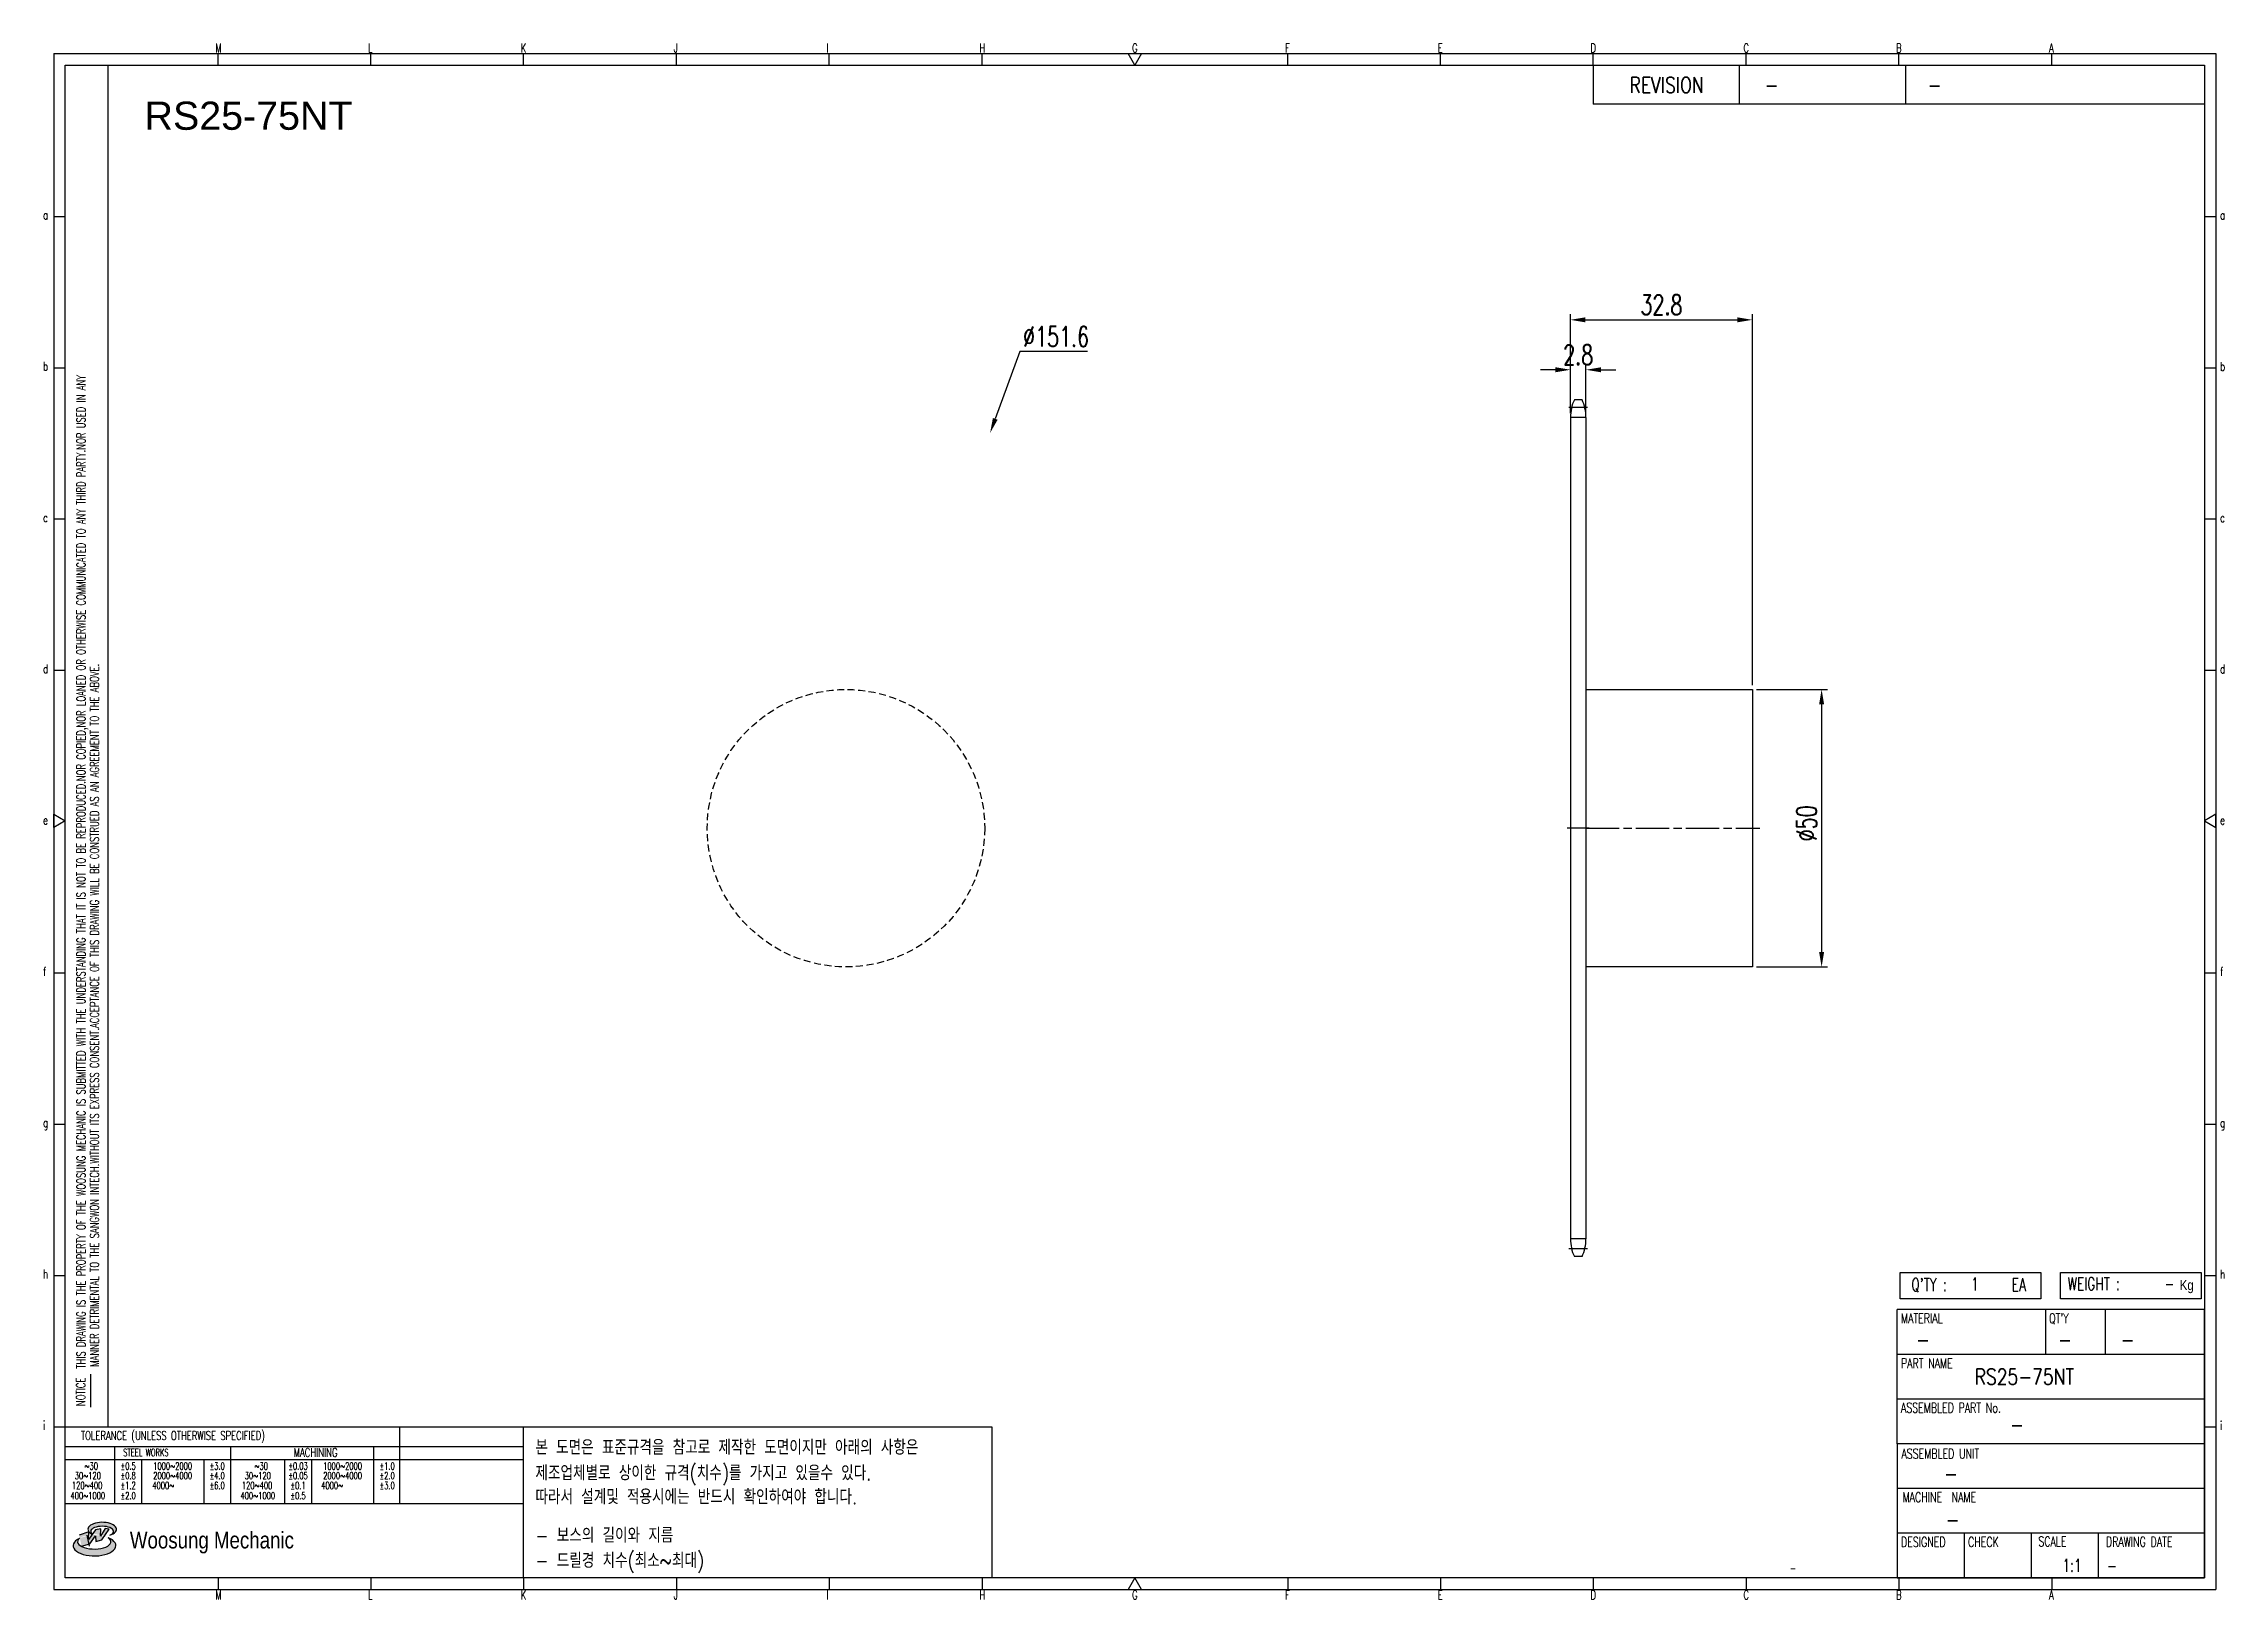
# Model space of a CAD drawing. Header units: millimetres. Extents: x -64797 to -64404, y 2864 to 3144.
import ezdxf
from ezdxf.enums import TextEntityAlignment as Align

# ---------------------------------------------------------------- set-up
doc = ezdxf.new("R2010")
doc.units = ezdxf.units.MM
for name, pattern in [('AM_ISO02W050', [7.5, 6, -1.5]), ('AM_ISO02W050x2', [3.75, 3, -0.75]), ('AM_ISO08W050', [18, 12, -1.5, 3, -1.5]), ('AM_ISO08W050x2', [9, 6, -0.75, 1.5, -0.75]), ('HIDDEN', [9.525, 6.35, -3.175])]:
    doc.linetypes.add(name, pattern=pattern)
for name, color, linetype, lineweight in [('AM_3N', 6, 'AM_ISO02W050', 25), ('AM_7', 4, 'AM_ISO08W050', 25), ('AM_7N', 4, 'AM_ISO08W050', 25)]:
    doc.layers.add(name, color=color, linetype=linetype, lineweight=lineweight)
for name, color, linetype in [('S-DIM', 7, 'Continuous'), ('TITLE', 7, 'Continuous'), ('도면레이아웃', 7, 'Continuous')]:
    doc.layers.add(name, color=color, linetype=linetype)
doc.styles.add('HAN', font='ROMANS.shx', dxfattribs={"width": 0.7, "bigfont": 'whgtxt.shx'})
doc.styles.add('HKD_ST2', font='romans.shx', dxfattribs={"width": 0.7, "height": 4, "bigfont": '@extfont2.shx'})
doc.styles.add('HSG', font='SIMPLEX.shx', dxfattribs={"width": 0.7, "bigfont": 'HSG.shx'})
doc.styles.add('ROMANS', font='romans.shx', dxfattribs={"width": 0.7, "bigfont": 'whgtxt.shx'})
doc.styles.add('SLDTEXTSTYLE4', font='arial.ttf', dxfattribs={"width": 0.8})
doc.styles.get("Standard").update_dxf_attribs({"font": 'arial.ttf'})
doc.dimstyles.new('APP4.5', dxfattribs={"dimscale": 1.5, "dimtxt": 2.4, "dimasz": 1.8, "dimexe": 0.7, "dimexo": 0.5, "dimgap": 0.6, "dimtad": 1, "dimtoh": 1, "dimdec": 1, "dimrnd": 0.01, "dimzin": 9, "dimdsep": 46, "dimtxsty": 'HSG', "dimcen": 0, "dimclrd": 1, "dimclre": 1, "dimclrt": 256, "dimazin": 2, "dimtp": 1, "dimtm": 1, "dimtfac": 0.5, "dimtdec": 1, "dimtofl": 0, "dimtmove": 0, "dimatfit": 3, "dimfxl": 0.7, "dimtvp": 1, "dimtolj": 2, "dimlwd": -1, "dimlwe": -1, "dimarcsym": 0})

# ---------------------------------------------------------------- blocks, each defined once
blk = doc.blocks.new('fuyjgdhj')
for p, q in [((-66198.52, 424.71), (-66168.52, 424.71)), ((-66168.52, 424.71), (-66168.52, 374.71)), ((-66168.52, 374.71), (-66198.52, 374.71))]:
    blk.add_line(p, q)
at = {"layer": 'AM_7N', "linetype": 'AM_ISO08W050x2'}
blk.add_line((-66198.52, 399.71), (-66167.17, 399.71), dxfattribs=at)
blk = doc.blocks.new('SUYWSHJH')
at = {"layer": '도면레이아웃'}
h = blk.add_hatch(color=10, dxfattribs=at)
h.paths.add_polyline_path([(1.544, 35.177), (1.554, 34.966), (1.779, 35.034), (2.054, 35.422), (1.908, 35.446), (1.728, 35.167), (1.741, 35.439), (1.547, 35.405), (1.292, 35.041), (1.295, 35.33), (0.943, 35.208), (1.03, 34.8), (1.336, 34.885)])
edge = h.paths.add_edge_path()
edge.add_ellipse((1.795, 35.421), major_axis=(-0.53, 0), ratio=0.487785, start_angle=122.36065, end_angle=403.39574)
edge.add_line((1.411, 35.244), (1.419, 35.261))
edge.add_ellipse((1.798, 35.344), major_axis=(-0.423, 0), ratio=0.444396, start_angle=131.58977, end_angle=386.19408, ccw=False)
edge = h.paths.add_edge_path()
edge.add_ellipse((1.512, 34.815), major_axis=(-0.793, 0), ratio=0.480113, start_angle=314.67633, end_angle=590.85213)
edge.add_ellipse((1.501, 34.958), major_axis=(-0.62, 0), ratio=0.43311, start_angle=331.7024, end_angle=574.42495, ccw=False)
for p, q in [((0, 90.118), (80.15, 90.118)), ((0, 90.118), (0, 33.191)), ((6.089, 89.693), (6.089, 90.118)), ((11.753, 89.693), (11.753, 90.118)), ((17.418, 89.693), (17.418, 90.118)), ((23.082, 89.693), (23.082, 90.118)), ((28.746, 89.693), (28.746, 90.118)), ((34.411, 89.693), (34.411, 90.118)), ((45.739, 89.693), (45.739, 90.118)), ((51.404, 89.693), (51.404, 90.118)), ((57.068, 89.693), (57.068, 90.118)), ((62.732, 89.693), (62.732, 90.118)), ((68.397, 89.693), (68.397, 90.118)), ((74.061, 89.693), (74.061, 90.118)), ((80.15, 90.118), (80.15, 33.191)), ((0, 84.085), (0.425, 84.085)), ((79.725, 84.085), (80.15, 84.085)), ((0, 78.478), (0.425, 78.478)), ((79.725, 78.478), (80.15, 78.478)), ((0, 72.87), (0.425, 72.87)), ((79.725, 72.87), (80.15, 72.87)), ((0, 67.262), (0.425, 67.262)), ((79.725, 67.262), (80.15, 67.262)), ((0, 56.047), (0.425, 56.047)), ((79.725, 56.047), (80.15, 56.047)), ((0, 50.439), (0.425, 50.439)), ((79.725, 50.439), (80.15, 50.439)), ((0, 44.832), (0.425, 44.832)), ((79.725, 44.832), (80.15, 44.832)), ((1.377, 39.947), (1.377, 41.174)), ((0, 39.224), (0.425, 39.224)), ((79.725, 39.224), (80.15, 39.224)), ((0, 33.191), (80.15, 33.191)), ((6.089, 33.616), (6.089, 33.191)), ((11.753, 33.616), (11.753, 33.191)), ((17.418, 33.616), (17.418, 33.191)), ((23.082, 33.616), (23.082, 33.191)), ((28.746, 33.616), (28.746, 33.191)), ((34.411, 33.616), (34.411, 33.191)), ((45.739, 33.616), (45.739, 33.191)), ((51.404, 33.616), (51.404, 33.191)), ((57.068, 33.616), (57.068, 33.191)), ((62.732, 33.616), (62.732, 33.191)), ((68.397, 33.616), (68.397, 33.191)), ((74.061, 33.616), (74.061, 33.191))]:
    blk.add_line(p, q)
at = {"color": 2}
for p, q in [((2.017, 39.224), (2.017, 89.693)), ((0.425, 39.224), (17.418, 39.224)), ((12.816, 39.224), (12.816, 36.382)), ((17.418, 33.616), (17.418, 39.224)), ((0.425, 38.487), (17.418, 38.487)), ((0.425, 38.012), (17.418, 38.012)), ((2.257, 38.487), (2.257, 36.382)), ((3.257, 38.012), (3.257, 36.382)), ((5.557, 38.012), (5.557, 36.382)), ((6.557, 38.5), (6.557, 36.382)), ((8.557, 38.012), (8.557, 36.382)), ((9.557, 38.026), (9.557, 36.382)), ((11.857, 38.487), (11.857, 36.382)), ((0.425, 36.382), (17.418, 36.382))]:
    blk.add_line(p, q, dxfattribs=at)
at = {"color": 6, "ltscale": 0.5}
for p, q in [((57.068, 89.693), (57.068, 88.246)), ((62.47, 89.693), (62.47, 88.246)), ((68.635, 89.693), (68.635, 88.246)), ((79.725, 88.246), (57.068, 88.246)), ((68.336, 38.59), (68.336, 43.563)), ((79.725, 43.563), (68.336, 43.563)), ((73.827, 43.563), (73.827, 41.905)), ((76.037, 43.563), (76.037, 41.905)), ((79.725, 38.59), (79.725, 43.563)), ((79.725, 41.905), (68.336, 41.905)), ((79.725, 40.248), (68.336, 40.248)), ((68.336, 38.59), (68.336, 33.616)), ((79.725, 38.59), (68.336, 38.59)), ((79.725, 33.616), (79.725, 38.59)), ((79.725, 36.932), (68.336, 36.932)), ((79.725, 35.274), (68.336, 35.274)), ((70.822, 33.616), (70.822, 35.274)), ((73.309, 33.616), (73.309, 35.274)), ((75.796, 33.616), (75.796, 35.274)), ((68.336, 33.616), (79.725, 33.616))]:
    blk.add_line(p, q, dxfattribs=at)
for points in [[(40.075, 89.693), (39.83, 90.118), (40.32, 90.118)], [(0.425, 89.693), (79.725, 89.693), (79.725, 33.616), (0.425, 33.616)], [(0.425, 61.679), (0, 61.433), (0, 61.924)], [(79.725, 61.679), (80.15, 61.433), (80.15, 61.924)], [(40.075, 33.616), (39.83, 33.191), (40.32, 33.191)]]:
    blk.add_lwpolyline(points, close=True)
at = {"layer": 'TITLE', "color": 20}
for p, q in [((68.449, 43.961), (68.449, 44.936)), ((68.449, 44.936), (73.654, 44.936)), ((73.654, 44.936), (73.654, 43.961)), ((74.39, 43.961), (74.39, 44.936)), ((74.39, 44.936), (79.595, 44.936)), ((79.595, 44.936), (79.595, 43.961)), ((73.654, 43.961), (68.449, 43.961)), ((79.595, 43.961), (74.39, 43.961))]:
    blk.add_line(p, q, dxfattribs=at)
at = {"layer": '도면레이아웃'}
for p, q in [((1.295, 35.33), (0.943, 35.208)), ((1.03, 34.8), (1.336, 34.885)), ((1.224, 35.208), (1.311, 34.8)), ((1.224, 35.208), (1.224, 35.208)), ((1.547, 35.405), (1.292, 35.041)), ((1.292, 35.041), (1.295, 35.33)), ((1.336, 34.885), (1.544, 35.177)), ((1.419, 35.261), (1.411, 35.244)), ((1.544, 35.177), (1.554, 34.966)), ((1.741, 35.439), (1.547, 35.405)), ((1.554, 34.966), (1.779, 35.034)), ((1.908, 35.446), (1.728, 35.167)), ((1.728, 35.167), (1.741, 35.439)), ((1.779, 35.034), (2.054, 35.422)), ((2.054, 35.422), (1.908, 35.446))]:
    blk.add_line(p, q, dxfattribs=at)
for centre, major_axis, ratio, start_param, end_param in [((1.795, 35.421), (-0.53, 0), 0.487785, 2.135596, 7.040584), ((1.512, 34.815), (-0.793, 0), 0.480113, 5.492138, 10.312315), ((1.501, 34.958), (-0.62, 0), 0.43311, 5.789299, 10.025607), ((1.798, 35.344), (-0.423, 0), 0.444396, 2.296675, 6.740358)]:
    blk.add_ellipse(centre, major_axis=major_axis, ratio=ratio, start_param=start_param, end_param=end_param, dxfattribs=at)
at = {"color": 4, "style": 'HKD_ST2', "width": 0.7}
for s, p in [('M', (5.988, 90.164)), ('L', (11.652, 90.164)), ('K', (17.316, 90.164)), ('J', (22.981, 90.164)), ('I', (28.645, 90.164)), ('H', (34.309, 90.164)), ('G', (39.974, 90.164)), ('F', (45.638, 90.164)), ('E', (51.302, 90.164)), ('D', (56.967, 90.164)), ('C', (62.631, 90.164)), ('B', (68.295, 90.164)), ('A', (73.96, 90.164)), ('a', (-0.395, 83.976)), ('a', (80.305, 83.97)), ('b', (-0.395, 78.368)), ('b', (80.305, 78.362)), ('c', (-0.395, 72.76)), ('c', (80.305, 72.754)), ('d', (-0.395, 67.153)), ('d', (80.305, 67.147)), ('e', (-0.395, 61.545)), ('e', (80.305, 61.539)), ('f', (-0.395, 55.937)), ('f', (80.305, 55.931)), ('g', (-0.395, 50.33)), ('g', (80.305, 50.324)), ('h', (-0.395, 44.722)), ('h', (80.305, 44.716)), ('i', (-0.395, 39.114)), ('i', (80.305, 39.108)), ('M', (5.988, 32.824)), ('L', (11.652, 32.824)), ('K', (17.316, 32.824)), ('J', (22.981, 32.824)), ('I', (28.645, 32.824)), ('H', (34.309, 32.824)), ('G', (39.974, 32.824)), ('F', (45.638, 32.824)), ('E', (51.302, 32.824)), ('D', (56.967, 32.824)), ('C', (62.631, 32.824)), ('B', (68.295, 32.824)), ('A', (73.96, 32.824))]:
    blk.add_text(s, height=0.326, dxfattribs=at).set_placement(p)
for s, height, style, width, p in [('REVISION', 0.5806, 'HAN', 0.8, (58.415, 88.664)), ('-', 0.581, 'HAN', 0.8, (63.426, 88.664)), ('-', 0.581, 'HAN', 0.8, (69.468, 88.664)), ("Q'TY : ", 0.4746, 'HKD_ST2', 0.7, (68.857, 44.253)), ('1', 0.475, 'HKD_ST2', 0.7, (71.071, 44.275)), ('EA', 0.4746, 'HKD_ST2', 0.7, (72.578, 44.253)), ('WEIGHT : ', 0.4746, 'HKD_ST2', 0.7, (74.65, 44.286)), ('-', 0.581, 'HAN', 0.8, (69.029, 42.157)), ('-', 0.581, 'HAN', 0.8, (74.289, 42.157)), ('-', 0.581, 'HAN', 0.8, (76.623, 42.157)), ('-', 0.581, 'HAN', 0.8, (72.515, 39.013)), ('-', 0.581, 'HAN', 0.8, (70.067, 37.189)), ('-', 0.581, 'HAN', 0.8, (70.126, 35.48)), ('1:1', 0.4746, 'HKD_ST2', 0.7, (74.458, 33.848)), ('-', 0.475, 'HKD_ST2', 0.7, (76.112, 33.837))]:
    blk.add_text(s, height=height, dxfattribs=dict(style=style, width=width)).set_placement(p)
at = {"color": 2, "style": 'HKD_ST2', "width": 0.7}
for s, p in [(' THIS DRAWING IS THE PROPERTY OF THE WOOSUNG MECHANIC IS SUBMITTED WITH THE UNDERSTANDING THAT IT IS NOT TO BE REPRODUCED.NOR COPIED,NOR LOANED OR OTHERWISE COMMUNICATED TO ANY THIRD PARTY.NOR USED IN ANY', (1.173, 41.217)), ('MANNER DETRIMENTAL TO THE SANGWON INTECH.WITHOUT ITS EXPRESS CONSENT.ACCEPTANCE OF THIS DRAWING WILL BE CONSTRUED AS AN AGREEMENT TO THE ABOVE.', (1.672, 41.447))]:
    blk.add_text(s, height=0.326266, rotation=90, dxfattribs=at).set_placement(p)
at = {"style": 'HKD_ST2', "width": 0.7}
blk.add_text('-', height=0.475, dxfattribs=at).set_placement((78.613, 44.286), align=Align.RIGHT)
at = {"color": 4, "style": 'HKD_ST2', "width": 0.7}
for s, height, p in [('MATERIAL', 0.3651, (68.474, 43.425)), ("QT'Y", 0.3651, (73.965, 43.425)), ('PART NAME', 0.3651, (68.474, 41.756)), ('ASSEMBLED PART No.', 0.36511, (68.474, 40.109)), ('ASSEMBLED UNIT', 0.36511, (68.49, 38.408)), ('MACHINE  NAME', 0.36511, (68.532, 36.794)), ('DESIGNED', 0.3651, (68.474, 35.136)), ('CHECK', 0.3651, (70.961, 35.136)), ('SCALE', 0.3651, (73.566, 35.153)), ('DRAWING DATE', 0.36511, (76.071, 35.141))]:
    blk.add_text(s, height=height, dxfattribs=at).set_placement(p, align=Align.TOP_LEFT)
at = {"style": 'HKD_ST2', "width": 0.7}
blk.add_text('NOTICE', height=0.3263, rotation=90, dxfattribs=at).set_placement((1.163, 39.988))
for s, height, style, width, p in [('TOLERANCE (UNLESS OTHERWISE SPECIFIED)', 0.32627, 'HKD_ST2', 0.7, (4.417, 38.896)), ('-', 0.326, 'ROMANS', 0.65, (64.469, 33.975))]:
    blk.add_text(s, height=height, dxfattribs=dict(style=style, width=width)).set_placement(p, align=Align.MIDDLE_CENTER)
at = {"color": 4, "style": 'HKD_ST2', "width": 0.7}
for s, height, p in [('STEEL WORKS', 0.26101, (3.416, 38.268)), ('MACHINING', 0.3263, (9.707, 38.27)), ('%%P0.5', 0.261, (2.757, 37.762)), ('%%P0.8', 0.261, (2.757, 37.411)), ('%%P3.0', 0.261, (6.057, 37.762)), ('%%P4.0', 0.261, (6.057, 37.411)), ('%%P0.03', 0.261, (9.057, 37.762)), ('%%P0.05', 0.261, (9.057, 37.411)), ('%%P1.0', 0.261, (12.357, 37.762)), ('%%P2.0', 0.261, (12.357, 37.411)), ('%%P1.2', 0.261, (2.757, 37.045)), ('%%P2.0', 0.261, (2.757, 36.67)), ('%%P6.0', 0.261, (6.057, 37.045)), ('%%P0.1', 0.261, (9.057, 37.045)), ('%%P0.5', 0.261, (9.057, 36.67)), ('%%P3.0', 0.261, (12.357, 37.045))]:
    blk.add_text(s, height=height, dxfattribs=at).set_placement(p, align=Align.MIDDLE)
for s, height, p in [('30%%126120', 0.261, (1.263, 37.411)), ('%%12630', 0.261, (1.389, 37.762)), ('2000%%1264000', 0.26101, (4.407, 37.411)), ('1000%%1262000', 0.26101, (4.407, 37.762)), ('30%%126120', 0.261, (7.563, 37.411)), ('%%12630', 0.261, (7.689, 37.762)), ('2000%%1264000', 0.26101, (10.707, 37.411)), ('1000%%1262000', 0.26101, (10.707, 37.762)), ('400%%1261000', 0.26101, (1.263, 36.67)), ('120%%126400', 0.26101, (1.237, 37.045)), ('4000%%126', 0.261, (4.061, 37.045)), ('400%%1261000', 0.26101, (7.563, 36.67)), ('120%%126400', 0.26101, (7.537, 37.045)), ('4000%%126', 0.261, (10.321, 37.045))]:
    blk.add_text(s, height=height, dxfattribs=at).set_placement(p, align=Align.MIDDLE_CENTER)
at = {"color": 1, "style": 'SLDTEXTSTYLE4', "width": 0.8}
blk.add_text('Woosung Mechanic', height=0.61957, dxfattribs=at).set_placement((2.822, 34.711))
at = {"layer": 'TITLE', "width": 0.8}
blk.add_text('Kg', height=0.3789, dxfattribs=at).set_placement((78.807, 44.286))
blk = doc.blocks.new('*D21')
at = {"layer": 'Defpoints', "color": 0, "transparency": 16777216}
for p in [(-64519.4, 3085.13), (-64522.2, 3076.53), (-64519.4, 3076.53)]:
    blk.add_point(p, dxfattribs=at)
at = {"layer": 'S-DIM', "color": 1, "transparency": 16777216}
for p, q in [((-64522.2, 3077.28), (-64522.2, 3086.18)), ((-64519.4, 3077.28), (-64519.4, 3086.18)), ((-64524.9, 3085.13), (-64527.6, 3085.13)), ((-64516.7, 3085.13), (-64514, 3085.13))]:
    blk.add_line(p, q, dxfattribs=at)
for points in [[(-64524.9, 3085.58), (-64524.9, 3084.68), (-64522.2, 3085.13)], [(-64516.7, 3085.58), (-64516.7, 3084.68), (-64519.4, 3085.13)]]:
    blk.add_solid(points, dxfattribs=at)
at = {"layer": 'S-DIM', "transparency": 16777216, "insert": (-64520.8, 3087.83), "char_height": 3.6, "attachment_point": 5, "style": 'HSG'}
blk.add_mtext('\\A2;2.8', dxfattribs=at)
blk = doc.blocks.new('*D22')
at = {"layer": 'Defpoints', "color": 0, "transparency": 16777216}
for p in [(-64489.4, 3094.13), (-64522.2, 3076.53), (-64489.4, 3027.51)]:
    blk.add_point(p, dxfattribs=at)
at = {"layer": 'S-DIM', "color": 1, "transparency": 16777216}
for p, q in [((-64522.2, 3077.28), (-64522.2, 3095.18)), ((-64519.5, 3094.13), (-64492.1, 3094.13)), ((-64489.4, 3028.26), (-64489.4, 3095.18))]:
    blk.add_line(p, q, dxfattribs=at)
for points in [[(-64519.5, 3094.58), (-64519.5, 3093.68), (-64522.2, 3094.13)], [(-64492.1, 3094.58), (-64492.1, 3093.68), (-64489.4, 3094.13)]]:
    blk.add_solid(points, dxfattribs=at)
at = {"layer": 'S-DIM', "transparency": 16777216, "insert": (-64505.8, 3096.83), "char_height": 3.6, "attachment_point": 5, "style": 'HSG'}
blk.add_mtext('\\A2;32.8', dxfattribs=at)
blk = doc.blocks.new('*D23')
at = {"layer": 'Defpoints', "color": 0, "transparency": 16777216}
for p in [(-64489.4, 3027.51), (-64489.4, 2977.51), (-64476.93, 2977.51)]:
    blk.add_point(p, dxfattribs=at)
at = {"layer": 'S-DIM', "color": 1, "transparency": 16777216}
for p, q in [((-64488.65, 3027.51), (-64475.88, 3027.51)), ((-64476.93, 3024.81), (-64476.93, 2980.21)), ((-64488.65, 2977.51), (-64475.88, 2977.51))]:
    blk.add_line(p, q, dxfattribs=at)
for points in [[(-64477.38, 3024.81), (-64476.48, 3024.81), (-64476.93, 3027.51)], [(-64477.38, 2980.21), (-64476.48, 2980.21), (-64476.93, 2977.51)]]:
    blk.add_solid(points, dxfattribs=at)
at = {"layer": 'S-DIM', "transparency": 16777216, "insert": (-64479.63, 3003.38), "char_height": 3.6, "attachment_point": 5, "rotation": 90, "style": 'HSG'}
blk.add_mtext('\\A2;%%c50', dxfattribs=at)
blk = doc.blocks.new('*D24')
at = {"layer": 'Defpoints', "color": 0, "transparency": 16777216}
for p in [(-64626.8, 3073.74), (-64678.75, 2931.28)]:
    blk.add_point(p, dxfattribs=at)
at = {"layer": 'S-DIM', "color": 1, "transparency": 16777216}
for p, q in [((-64621.45, 3088.4), (-64625.87, 3076.28)), ((-64609.27, 3088.4), (-64621.45, 3088.4))]:
    blk.add_line(p, q, dxfattribs=at)
blk.add_solid([(-64626.3, 3076.43), (-64625.45, 3076.12), (-64626.8, 3073.74)], dxfattribs=at)
at = {"layer": 'S-DIM', "transparency": 16777216, "insert": (-64614.91, 3091.1), "char_height": 3.6, "attachment_point": 5, "style": 'HSG'}
blk.add_mtext('\\A2;∅151.6', dxfattribs=at)

msp = doc.modelspace()

# ---------------------------------------------------------------- linework, layer by layer
for p, q in [((-64520.1, 3079.73), (-64521.49, 3079.73)), ((-64522.2, 3076.53), (-64522.2, 2928.49)), ((-64519.4, 3076.53), (-64519.4, 2928.49)), ((-64520.1, 2925.29), (-64521.49, 2925.29))]:
    msp.add_line(p, q)
at = {"color": 4}
msp.add_lwpolyline([(-64710.88, 2894.63), (-64626.47, 2894.63), (-64626.47, 2867.37), (-64710.88, 2867.37)], close=True, dxfattribs=at)
at = {"color": 2, "linetype": 'HIDDEN', "ltscale": 0.2}
msp.add_circle((-64652.78, 3002.51), 25, dxfattribs=at)
for centre, start, end in [((-64514.6, 3076.53), 155.0989, 180), ((-64527, 3076.53), 0, 24.9011), ((-64514.6, 2928.49), 180, 204.9011), ((-64527, 2928.49), 335.0989, 0)]:
    msp.add_arc(centre, 7.6, start, end)
at = {"layer": 'AM_3N', "linetype": 'AM_ISO02W050x2'}
for p, q in [((-64519.4, 3076.53), (-64522.2, 3076.53)), ((-64519.4, 2928.49), (-64522.2, 2928.49))]:
    msp.add_line(p, q, dxfattribs=at)
at = {"layer": 'AM_7', "linetype": 'AM_ISO08W050x2'}
for p, q in [((-64519.12, 3078.33), (-64522.51, 3078.33)), ((-64518.82, 3002.51), (-64522.78, 3002.51)), ((-64518.82, 3002.51), (-64522.78, 3002.51)), ((-64519.12, 2926.69), (-64522.51, 2926.69))]:
    msp.add_line(p, q, dxfattribs=at)

# ---------------------------------------------------------------- block references
at = {"xscale": 4.862429415866881, "yscale": 4.862429415866881, "zscale": 4.862429415866881}
msp.add_blockref('SUYWSHJH', (-64795.57, 2703.91), dxfattribs=at)
msp.add_blockref('fuyjgdhj', (1679.13, 2602.8))

# ---------------------------------------------------------------- texts
at = {"color": 2}
msp.add_text('RS25-75NT', height=5.081, dxfattribs=at).set_placement((-64779.2, 3128.38))
at = {"style": 'HAN', "width": 0.8}
msp.add_text('RS25-75NT', height=2.823, dxfattribs=at).set_placement((-64449.33, 2902.23))
at = {"color": 4, "style": 'HAN', "width": 0.8}
for s, p in [('본 도면은 표준규격을 참고로 제작한 도면이지만 아래의 사항은', (-64708.76, 2889.58)), ('제조업체별로 상이한 규격(치수)를 가지고 있을수 있다.', (-64708.76, 2884.96)), ('따라서 설계및 적용시에는 반드시 확인하여야 합니다.', (-64708.76, 2880.66)), ('- 보스의 길이와 지름', (-64708.76, 2873.73)), ('- 드릴경 치수(최소~최대)', (-64708.76, 2869.18))]:
    msp.add_text(s, height=2.6712, dxfattribs=at).set_placement(p)

# ---------------------------------------------------------------- dimensions: what is measured, and where the dimension line sits
at = {"layer": 'S-DIM'}
dim = msp.add_linear_dim(base=(-64489.4, 3094.13), p1=(-64522.2, 3076.53), p2=(-64489.4, 3027.51), dimstyle='APP4.5', dxfattribs=at)
dim.commit()
dim.dimension.update_dxf_attribs({"geometry": '*D22', "text_midpoint": (-64505.8, 3096.83)})
dim = msp.add_diameter_dim_2p(p1=(-64678.75, 2931.28), p2=(-64626.8, 3073.74), dimstyle='APP4.5', dxfattribs=at)
dim.commit()
dim.dimension.update_dxf_attribs({"geometry": '*D24', "text_midpoint": (-64614.91, 3088.4), "dimtype": 163})
dim = msp.add_linear_dim(base=(-64519.4, 3085.13), p1=(-64522.2, 3076.53), p2=(-64519.4, 3076.53), dimstyle='APP4.5', dxfattribs=at)
dim.commit()
dim.dimension.update_dxf_attribs({"geometry": '*D21', "text_midpoint": (-64520.8, 3085.13), "dimtype": 160})
dim = msp.add_linear_dim(base=(-64476.93, 2977.51), p1=(-64489.4, 3027.51), p2=(-64489.4, 2977.51), angle=90, text='%%c<>', dimstyle='APP4.5', dxfattribs=at)
dim.commit()
dim.dimension.update_dxf_attribs({"geometry": '*D23', "text_midpoint": (-64476.93, 3003.38), "dimtype": 160})

doc.saveas('drawing.dxf')
